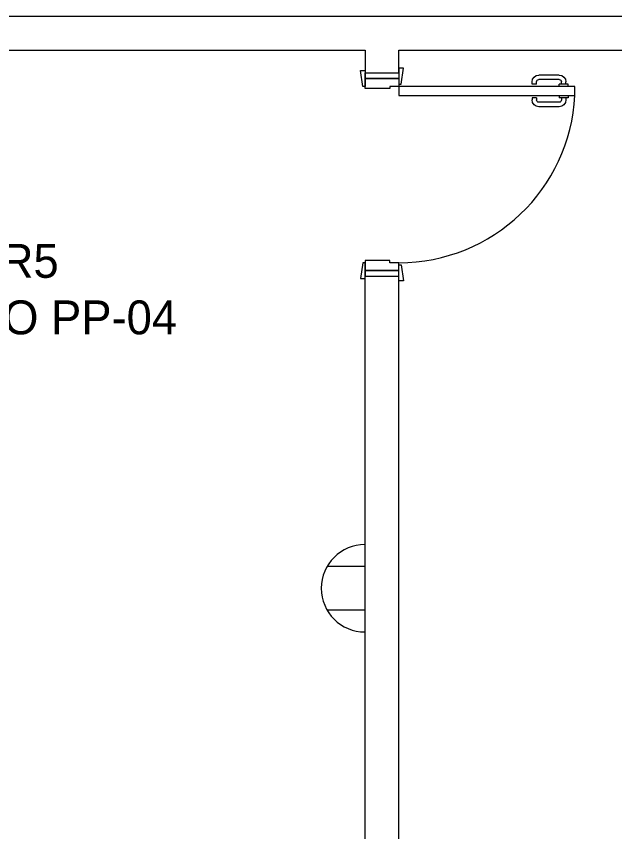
# Model space of a CAD drawing. Header units: metres. Extents: x 75097 to 220695, y -1557923 to -1361206.
# Drawn here: x 131553 to 134201, y -1467509 to -1463903 of the extents above; entities that cross this region are included whole.
import ezdxf
from ezdxf import colors
from ezdxf.entities.mleader import LeaderData, LeaderLine
from ezdxf.math import Vec2, Vec3

# ---------------------------------------------------------------- set-up
doc = ezdxf.new("R2010")
doc.units = ezdxf.units.M
doc.layers.get('0').update_dxf_attribs({"lineweight": 0})
doc.layers.add('A-100 - Copy$0$Walls', color=8, linetype='Continuous', lineweight=0)
doc.layers.add('A-100 - Copy$0$Wooden Joinery', color=8, linetype='Continuous', lineweight=0)
doc.layers.add('E-POWR', color=7, linetype='Continuous', lineweight=9, true_color=0x4e7e3e)
doc.layers.add('PD-VENT', color=8, linetype='Continuous')
doc.styles.get("Standard").update_dxf_attribs({"font": 'GOTHIC.TTF'})

# ---------------------------------------------------------------- blocks, each defined once
blk = doc.blocks.new('WALL OUTLET')
at = {"layer": 'E-POWR', "extrusion": (9.94399e-05, 4.90741e-07, 1)}
blk.add_line((-193.4, 0, 0), (193.4, 0, 0), dxfattribs=at)
blk.add_line((-193.4, 0, 0), (193.4, 0, 0), dxfattribs=at)
at = {"layer": 'E-POWR', "extrusion": (9.94399e-05, 4.90741e-07, 1), "elevation": 0}
for points in [[(-96.7, 0), (-96.7, 167.5)], [(96.7, 0), (96.7, 167.5)]]:
    blk.add_lwpolyline(points, dxfattribs=at)
at = {"layer": 'E-POWR', "extrusion": (9.94399e-05, 4.90741e-07, 1)}
blk.add_arc((0, 0, 0), 193.4, 359.9963, 179.9963, dxfattribs=at)
blk = doc.blocks.new('A-100 - Copy$0$A$C72370EFE')
at = {"layer": 'A-100 - Copy$0$Wooden Joinery'}
for p, q in [((-0.01, -0.03), (-0.01, -0.07)), ((0, -0.03), (-0.01, -0.03)), ((0.04, -0.03), (0.05, -0.03)), ((0.05, -0.03), (0.05, -0.07)), ((-0.05, -0.07), (-0.05, -0.16)), ((-0.03, -0.07), (-0.03, -0.16)), ((-0.01, -0.04), (-0.02, -0.04)), ((-0.01, -0.06), (-0.02, -0.06)), ((0, -0.07), (-0.01, -0.07)), ((0.04, -0.07), (0.05, -0.07)), ((0.05, -0.04), (0.06, -0.04)), ((0.05, -0.06), (0.06, -0.06)), ((0.07, -0.07), (0.07, -0.16)), ((0.09, -0.07), (0.09, -0.16)), ((-0.01, -0.17), (-0.02, -0.17)), ((-0.01, -0.17), (-0.01, -0.19)), ((0.05, -0.17), (0.06, -0.17)), ((0.05, -0.17), (0.05, -0.19)), ((-0.01, -0.19), (-0.02, -0.19)), ((0.05, -0.19), (0.06, -0.19))]:
    blk.add_line(p, q, dxfattribs=at)
for centre, radius, start, end in [((-0.02, -0.07), 0.03, 90, 180), ((-0.02, -0.07), 0.01, 90, 180), ((0.06, -0.07), 0.03, 0, 90), ((0.06, -0.07), 0.01, 0, 90), ((-0.02, -0.16), 0.03, 180, 270), ((-0.02, -0.16), 0.01, 180, 270), ((0.06, -0.16), 0.01, 270, 0), ((0.06, -0.16), 0.03, 270, 0)]:
    blk.add_arc(centre, radius, start, end, dxfattribs=at)
blk = doc.blocks.new('A-100 - Copy$0$DR1')
at = {"layer": 'A-100 - Copy$0$Wooden Joinery', "elevation": 0}
for points in [[(1743402.9, 41721.9), (1743392.9, 41721.9), (1743382.9, 41791.9), (1743402.9, 41791.9)], [(1743552.9, 41731.9), (1743562.9, 41731.9), (1743572.9, 41801.9), (1743552.9, 41801.9)], [(1743552.9, 41681.9), (1744331.9, 41681.9), (1744331.9, 41721.9), (1743552.9, 41721.9)], [(1743402.9, 40941.9), (1743392.9, 40941.9), (1743382.9, 40871.9), (1743402.9, 40871.9)], [(1743552.9, 40931.9), (1743562.9, 40931.9), (1743572.9, 40861.9), (1743552.9, 40861.9)]]:
    blk.add_lwpolyline(points, close=True, dxfattribs=at)
for points in [[(1743552.9, 41756.9), (1743402.9, 41756.9), (1743402.9, 41781.9), (1743552.9, 41781.9), (1743552.9, 41756.9)], [(1743552.9, 41756.9), (1743552.9, 41721.9), (1743512.9, 41721.9), (1743512.9, 41711.9), (1743402.9, 41711.9), (1743402.9, 41756.9), (1743552.9, 41756.9)], [(1743552.9, 40906.9), (1743552.9, 40941.9), (1743512.9, 40941.9), (1743512.9, 40951.9), (1743402.9, 40951.9), (1743402.9, 40906.9), (1743552.9, 40906.9)], [(1743552.9, 40906.9), (1743402.9, 40906.9), (1743402.9, 40881.9), (1743552.9, 40881.9), (1743552.9, 40906.9)]]:
    blk.add_lwpolyline(points, dxfattribs=at)
at = {"layer": 'A-100 - Copy$0$Wooden Joinery'}
blk.add_arc((1743552.9, 41721.9, 0), 780, 270, 357.0603, dxfattribs=at)
at = {"layer": 'A-100 - Copy$0$Wooden Joinery', "xscale": -999.9999999998856, "yscale": 999.9999999998856, "zscale": 999.9999999998854, "rotation": 270}
blk.add_blockref('A-100 - Copy$0$A$C72370EFE', (1744331.9, 41681.9, 0), dxfattribs=at)
blk = doc.blocks.new('A-100 - Copy')
at = {"layer": 'A-100 - Copy$0$Walls'}
for p, q in [((133246.4, -1464152.7, 2998.5), (133246.4, -1464052.7, 2998.5)), ((133096.4, -1470957.7), (133096.4, -1465052.7)), ((133246.4, -1470957.7), (133246.4, -1465052.7))]:
    blk.add_line(p, q, dxfattribs=at)
for points, elevation in [([(119782.1, -1463902.7), (137148.3, -1463902.7)], 0), ([(119782.1, -1464052.7), (133096.4, -1464052.7), (133096.4, -1464152.7)], 0), ([(133246.4, -1464052.7), (136898.3, -1464052.7)], 0), ([(133096.4, -1464152.7), (133246.4, -1464152.7)], 2998.5), ([(133096.4, -1465052.7), (133246.4, -1465052.7)], 2998.5)]:
    blk.add_lwpolyline(points, dxfattribs=dict(at, elevation=elevation))
at = {"layer": 'A-100 - Copy$0$Wooden Joinery'}
blk.add_blockref('A-100 - Copy$0$DR1', (-1610306.5, -1505934.6, 2998.5), dxfattribs=at)

msp = doc.modelspace()

# ---------------------------------------------------------------- block references
at = {"layer": 'PD-VENT', "color": 85, "rotation": 89.99590976442055}
msp.add_blockref('WALL OUTLET', (133096.4, -1466432.7, 0), dxfattribs=at)

# ---------------------------------------------------------------- leaders
at = {"layer": 'E-POWR'}
ml = msp.add_multileader_mtext('Standard', dxfattribs=at)
ml.set_content('#R5\\PTO PP-04', color=256)
ml.set_leader_properties()
ml.build(insert=Vec2(0, 0))
ml.multileader.update_dxf_attribs({"text_right_attachment_type": 6, "dogleg_length": 200, "arrow_head_size": 200})
ctx = ml.context
ctx.base_point, ctx.char_height, ctx.arrow_head_size, ctx.landing_gap_size, ctx.plane_origin = Vec3(131372.8, -1464986.3, 0), 150, 200, 0.09, Vec3(132011.9, -1466069.9, 0)
ctx.right_attachment = 6
notes = []
notes.append((ctx, [(0, (1, 1, 0), (131172.8, -1464986.3, 0), (1, 0), 200, [(0, [(130836.3, -1464236.2, 0)], 0, [])])]))
ctx.mtext.insert, ctx.mtext.flow_direction = Vec3(131372.9, -1464909.4, 0), 5
for ctx, leaders in notes:
    for number, flags, end, landing, length, lines in leaders:
        leader = LeaderData()
        leader.index, (leader.has_last_leader_line, leader.has_dogleg_vector, leader.attachment_direction) = number, flags
        leader.last_leader_point, leader.dogleg_vector, leader.dogleg_length = Vec3(end), Vec3(landing), length
        for number, points, colour, breaks in lines:
            line = LeaderLine()
            line.index, line.vertices, line.color, line.breaks = number, Vec3.list(points), colors.encode_raw_color(colour), breaks
            leader.lines.append(line)
        ctx.leaders.append(leader)

# ---------------------------------------------------------------- next in the draw order: block references
msp.add_blockref('A-100 - Copy', (0, 0))

doc.saveas('drawing.dxf')
